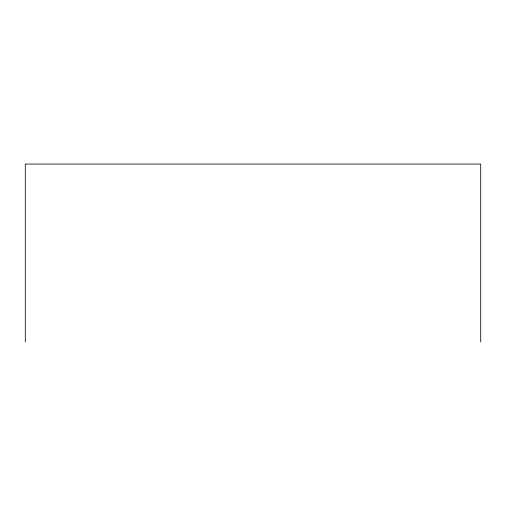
<?xml version="1.0" encoding="UTF-8"?>
<svg xmlns="http://www.w3.org/2000/svg" width="506" height="506" viewBox="0 0 506 506"><rect width="100%" height="100%" fill="white"/><g stroke="black" fill="none" stroke-linecap="round" stroke-linejoin="round"><path stroke-width="0.76" d="M480.7 341.936L480.7 164.064L25.3 164.064L25.3 341.936"/></g></svg>
